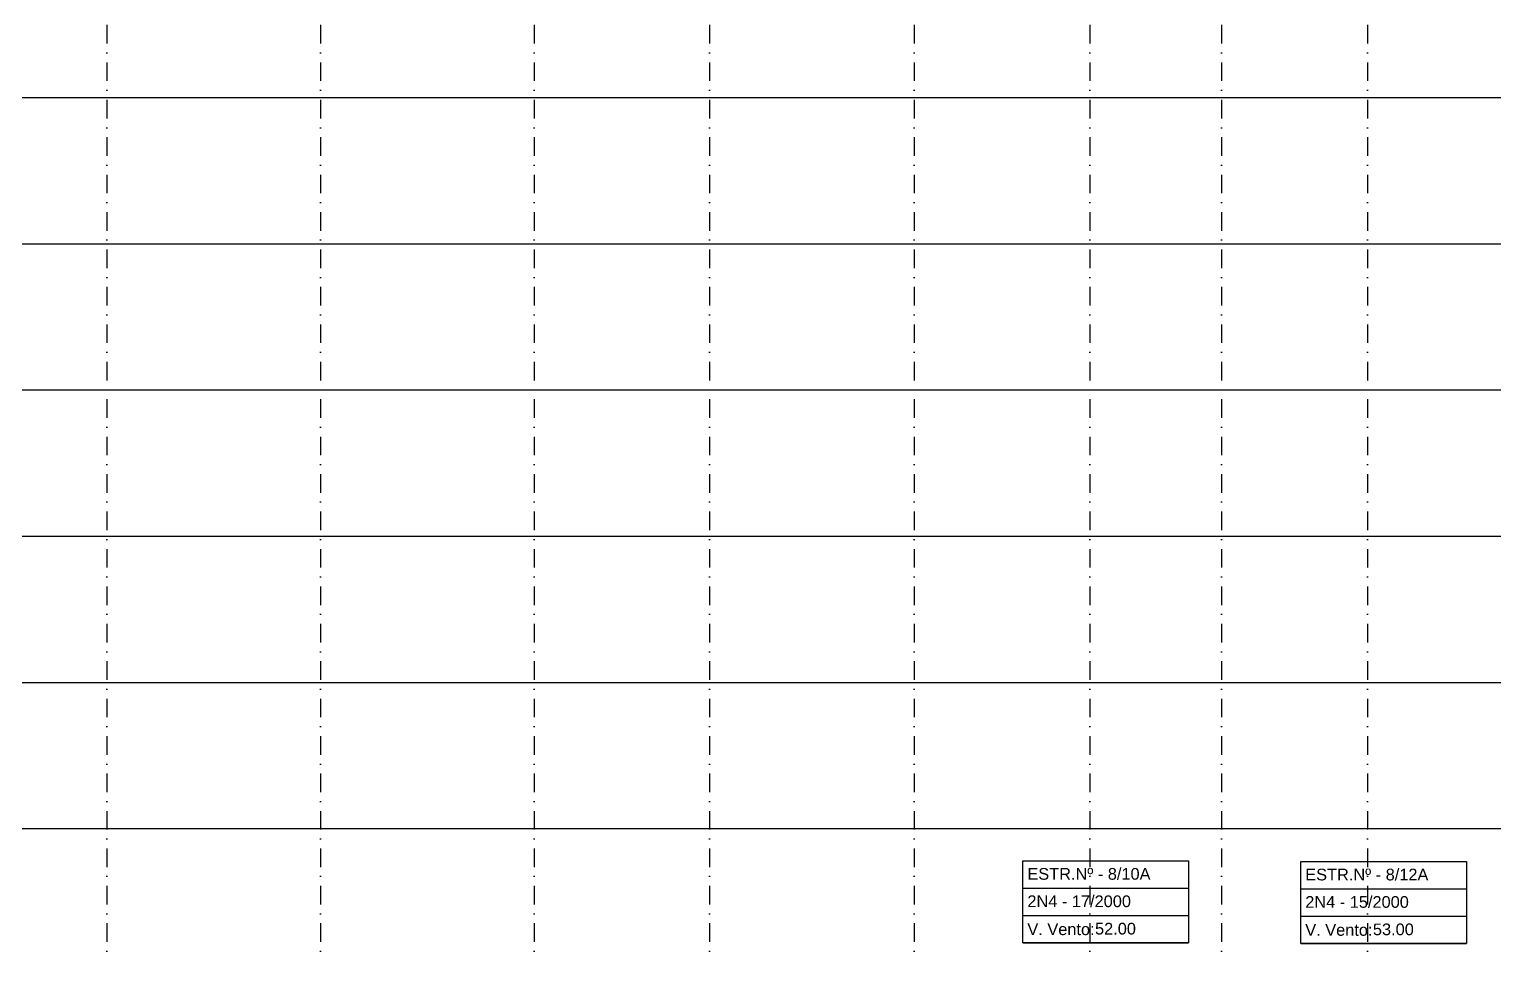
# Model space of a CAD drawing. Header units: metres. Extents: x -121 to 9872, y 3505 to 10721.
# Drawn here: x 8334 to 8835, y 9108 to 9423 of the extents above; entities that cross this region are included whole.
import ezdxf
from ezdxf.enums import TextEntityAlignment as Align

# ---------------------------------------------------------------- set-up
doc = ezdxf.new("R2010")
doc.units = ezdxf.units.M
doc.linetypes.add('DASHDOT', pattern=[25.4, 12.7, -6.35, 0, -6.35])
for name, color, linetype in [('Cabeçalho', 7, 'Continuous'), ('Grade', 9, 'Continuous'), ('Ind.Rot', 8, 'DASHDOT')]:
    doc.layers.add(name, color=color, linetype=linetype)
doc.styles.add('Arial', font='arial.ttf')
doc.styles.add('SIMM-PADRÃO_(TXT)', font='arial.ttf', dxfattribs={"height": 2})

# ---------------------------------------------------------------- blocks, each defined once
blk = doc.blocks.new('Bloco P Sup')
at = {"layer": 'Cabeçalho'}
blk.add_lwpolyline([(-11.66, -3.34), (44.97, -3.34), (44.97, -31.45), (-11.66, -31.45)], close=True, dxfattribs=at)
for points in [[(-11.66, -12.71), (44.97, -12.71)], [(-11.66, -22.08), (44.97, -22.08)], [(-11.66, -31.45), (44.97, -31.45)]]:
    blk.add_lwpolyline(points, dxfattribs=at)
at = {"layer": 'Cabeçalho', "style": 'Arial'}
blk.add_text('V. Vento:', height=4, dxfattribs=at).set_placement((-10.16, -26.77), align=Align.MIDDLE_LEFT)
at = {"layer": 'Cabeçalho', "style": 'SIMM-PADRÃO_(TXT)'}
for tag, p in [('ESTRUTURANUM', (-10.16, -11.03)), ('TIPO_ESFORÇO', (-10.16, -20.4)), ('VÃOVENTO', (12.97, -29.77))]:
    blk.add_attdef(tag, text='', height=4, dxfattribs=at).set_placement(p, align=Align.BOTTOM_LEFT)

msp = doc.modelspace()

# ---------------------------------------------------------------- linework, layer by layer
at = {"layer": 'Grade'}
for points in [[(0, 9400), (9859.453, 9400)], [(0, 9350), (9859.453, 9350)], [(0, 9300), (9859.453, 9300)], [(0, 9250), (9859.453, 9250)], [(0, 9200), (9859.453, 9200)], [(0, 9150), (9859.453, 9150)]]:
    msp.add_lwpolyline(points, dxfattribs=at)
at = {"layer": 'Ind.Rot', "linetype": 'DASHDOT', "ltscale": 0.5}
for points in [[(8360.772, 10500), (8360.772, 8300)], [(8433.772, 10500), (8433.772, 8300)], [(8506.797, 10500), (8506.797, 8300)], [(8566.795, 10500), (8566.795, 8300)], [(8636.799, 10500), (8636.799, 8300)], [(8696.772, 10500), (8696.772, 8300)], [(8741.77, 10500), (8741.77, 8300)], [(8791.775, 10500), (8791.775, 8300)]]:
    msp.add_lwpolyline(points, dxfattribs=at)

# ---------------------------------------------------------------- block references
at = {"layer": 'Cabeçalho'}
for p, values in [((8685.614, 9142.339), {'ESTRUTURANUM': 'ESTR.Nº - 8/10A', 'TIPO_ESFORÇO': '2N4 - 17/2000', 'VÃOVENTO': '52.00'}), ((8780.617, 9142.103), {'ESTRUTURANUM': 'ESTR.Nº - 8/12A', 'TIPO_ESFORÇO': '2N4 - 15/2000', 'VÃOVENTO': '53.00'})]:
    msp.add_blockref('Bloco P Sup', p, dxfattribs=at).add_auto_attribs(values)

doc.saveas('drawing.dxf')
